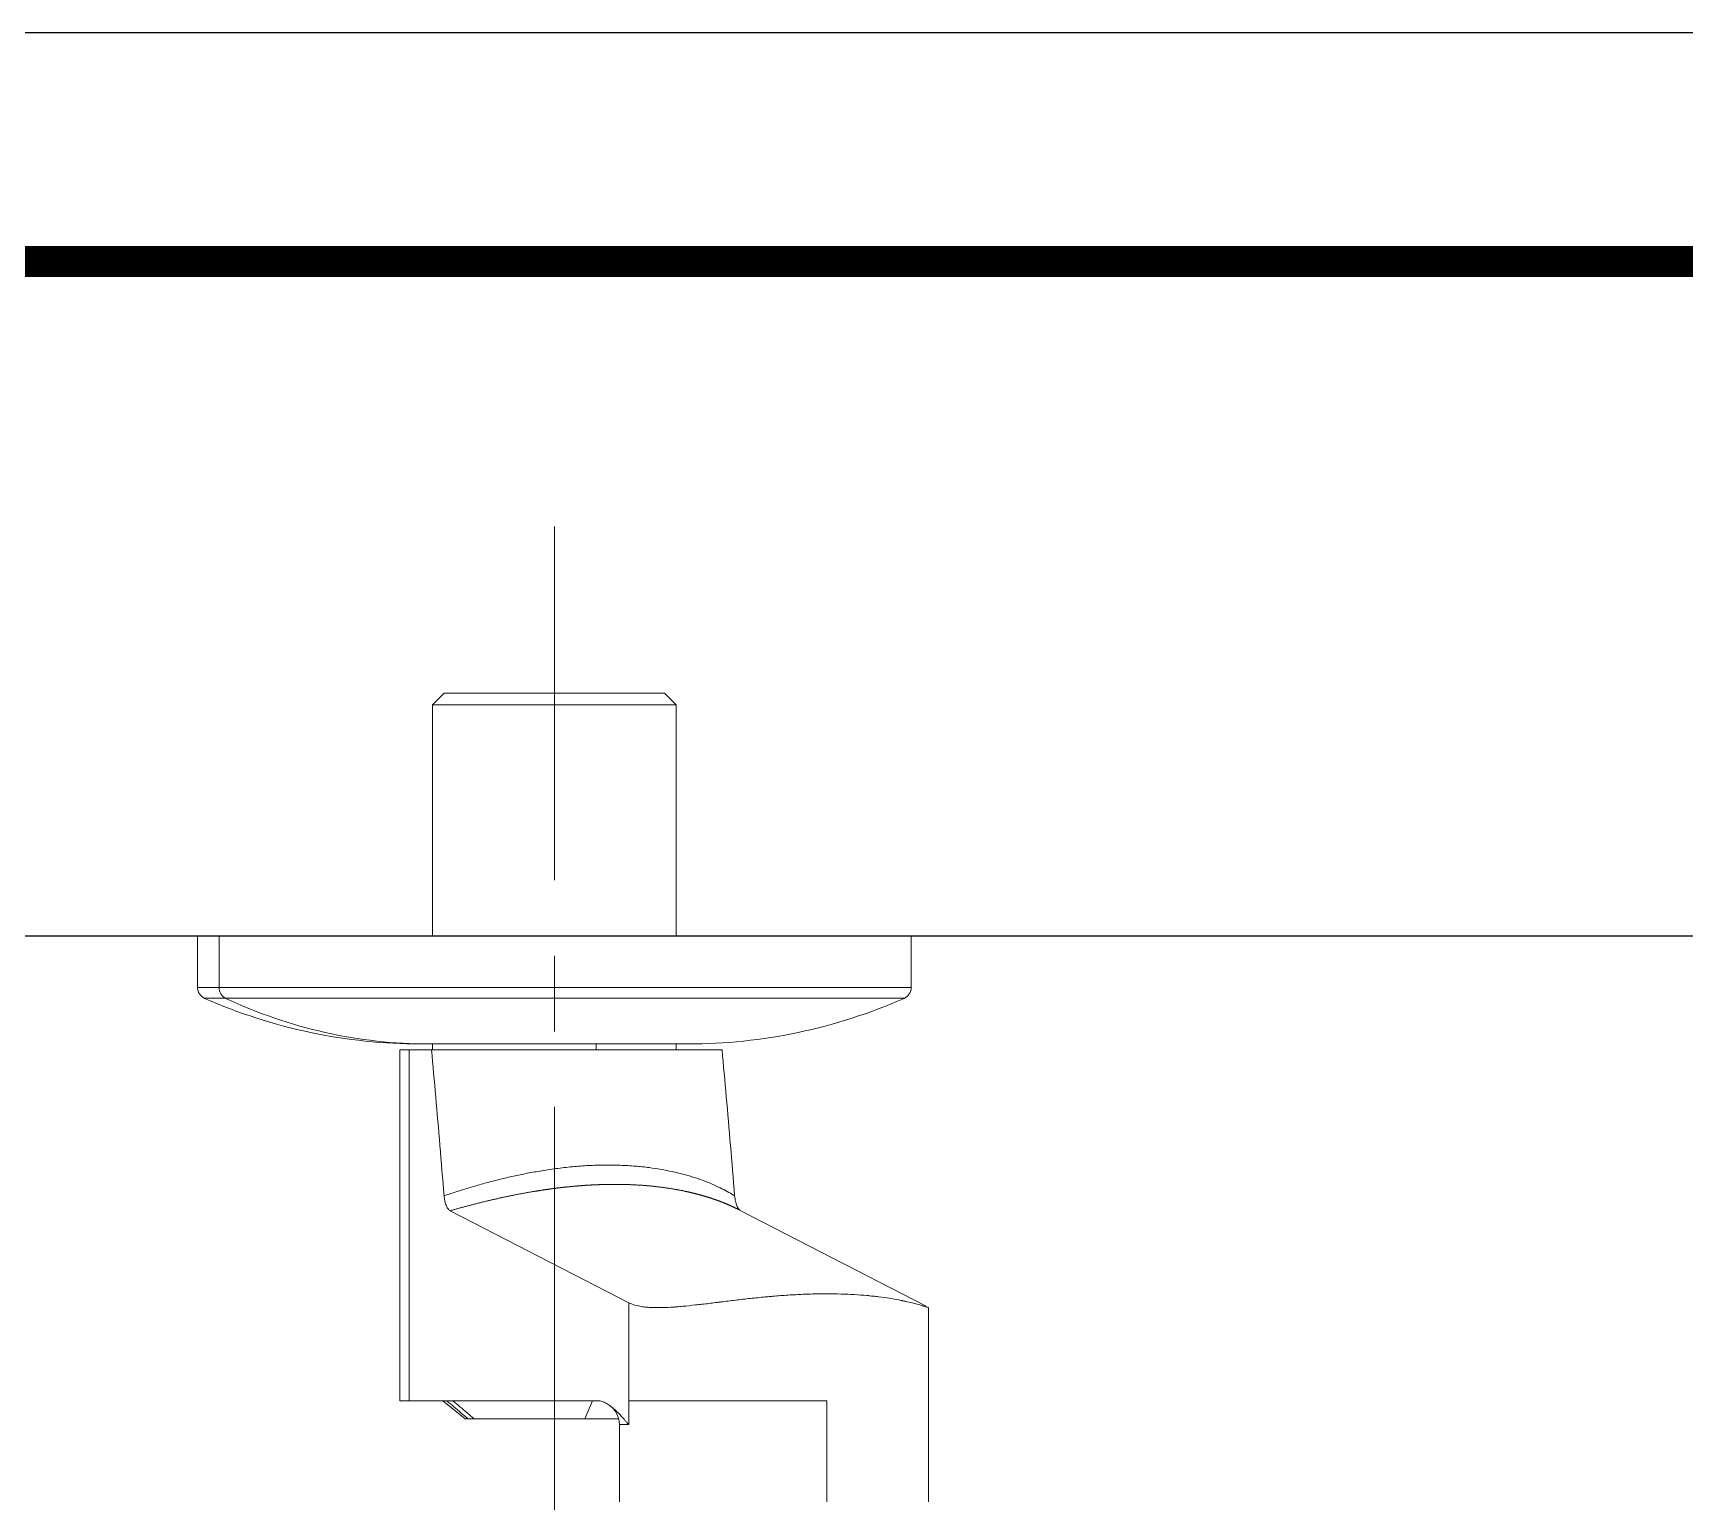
# Model space of a CAD drawing. Extents: x 4680 to 5808, y -3 to 824.
# Drawn here: x 4896.2 to 5035.1, y 700.6 to 824.1 of the extents above; entities that cross this region are included whole.
import ezdxf

# ---------------------------------------------------------------- set-up
doc = ezdxf.new("R2010")
doc.units = 0
doc.header["$LTSCALE"] = 4
doc.header["$MEASUREMENT"] = 0
doc.linetypes.add('CENTER2', pattern=[28.575, 19.05, -3.175, 3.175, -3.175])
doc.layers.get('0').update_dxf_attribs({"linetype": 'CONTINUOUS'})
doc.layers.add('1', color=7, linetype='CONTINUOUS')
doc.layers.add('Cneter', color=1, linetype='CENTER2', lineweight=13)

msp = doc.modelspace()

# ---------------------------------------------------------------- linework, layer by layer
at = {"ltscale": 0.5}
msp.add_line((4818.37, 748.18), (5477.51, 748.18), dxfattribs=at)
msp.add_lwpolyline([(4679.56, -2.73), (5807.96, -2.73), (5807.96, 824.07), (4679.56, 824.07)], close=True, dxfattribs=at)
at = {"color": 5, "linetype": 'ByBlock', "lineweight": 200, "const_width": 2.6}
msp.add_lwpolyline([(4697.71, 32.67), (5789.71, 32.67), (5789.71, 804.87), (4697.71, 804.87)], close=True, dxfattribs=at)
at = {"layer": '1', "color": 7, "linetype": 'Continuous', "lineweight": 18}
for p, q in [((4930.78, 768.58), (4929.78, 767.58)), ((4930.78, 768.58), (4931.34, 768.58)), ((4943.2, 768.58), (4931.34, 768.58)), ((4949.28, 768.58), (4943.2, 768.58)), ((4950.28, 767.58), (4949.28, 768.58)), ((4929.78, 767.58), (4929.78, 748.18)), ((4929.78, 767.58), (4930.4, 767.58)), ((4943.54, 767.58), (4930.4, 767.58)), ((4950.28, 767.58), (4943.54, 767.58)), ((4950.28, 748.18), (4950.28, 767.58)), ((4910.03, 748.18), (4910.03, 743.83)), ((4910.03, 748.18), (4911.84, 748.18)), ((4970.03, 748.18), (4911.84, 748.18)), ((4970.03, 743.83), (4970.03, 748.18)), ((4910.63, 742.92), (4912.4, 742.92)), ((4969.44, 742.92), (4912.4, 742.92)), ((4928.81, 739.08), (4929.49, 739.08)), ((4929.49, 739.08), (4951.25, 739.08)), ((4929.78, 739.08), (4929.78, 738.58)), ((4950.28, 738.58), (4950.28, 739.08)), ((4927.03, 738.58), (4927.03, 709.08)), ((4927.03, 738.58), (4927.82, 738.58)), ((4927.82, 738.58), (4929.7, 738.58)), ((4943.97, 738.58), (4929.7, 738.58)), ((4954.13, 738.58), (4943.97, 738.58)), ((4931.28, 725.06), (4946.29, 717.33)), ((4971.29, 717.03), (4955.55, 725.15)), ((4971.5, 700.58), (4971.5, 716.93)), ((4927.82, 709.08), (4927.03, 709.08)), ((4927.82, 709.08), (4943.73, 709.08)), ((4930.66, 709.08), (4932.53, 707.58)), ((4932.76, 707.58), (4932.53, 707.58)), ((4933.28, 707.58), (4932.76, 707.58)), ((4933.28, 707.58), (4942.6, 707.58)), ((4942.6, 707.58), (4945.44, 707.58)), ((4945.5, 707.08), (4945.5, 700.58))]:
    msp.add_line(p, q, dxfattribs=at)
at = {"layer": '1', "color": 7, "linetype": 'Continuous', "lineweight": 13}
for p, q in [((4911.84, 748.18), (4911.84, 743.83)), ((4911.84, 743.83), (4910.03, 743.83)), ((4911.84, 743.83), (4970.03, 743.83)), ((4943.54, 739.08), (4943.54, 738.58)), ((4927.82, 738.58), (4927.82, 709.08)), ((4946.29, 709.08), (4946.29, 717.33)), ((4942.6, 707.58), (4943.24, 709.08)), ((4962.95, 709.08), (4946.29, 709.08)), ((4946.29, 707.08), (4946.29, 709.08)), ((4962.95, 709.08), (4962.95, 700.58)), ((4945.5, 707.08), (4946.28, 707.08))]:
    msp.add_line(p, q, dxfattribs=at)
at = {"layer": '1', "color": 7, "linetype": 'Continuous', "lineweight": 18}
for centre, radius, start, end in [((4911.03, 743.83), 1, 180, 246.179), ((4969.03, 743.83), 1, 293.821, 0), ((4928.81, 784.08), 45, 246.1689, 270), ((4951.25, 784.08), 45, 270, 293.8311), ((4943.5, 707.08), 2, 0, 53.9188)]:
    msp.add_arc(centre, radius, start, end, dxfattribs=at)
at = {"layer": '1', "color": 7, "linetype": 'Continuous', "lineweight": 13}
for centre, major_axis, ratio, start_param, end_param in [((4912.78, 743.83), (0, -1), 0.939693, 4.712389, 5.867249), ((4929.49, 784.08), (0, 45), 0.93969, 2.725657, 3.141593)]:
    msp.add_ellipse(centre, major_axis=major_axis, ratio=ratio, start_param=start_param, end_param=end_param, dxfattribs=at)
at = {"layer": '1', "color": 7, "linetype": 'Continuous', "lineweight": 18}
for points in [[(4929.7, 738.58), (4929.82, 737.29), (4930.06, 734.65), (4930.41, 730.57), (4930.64, 727.76), (4930.76, 726.32)], [(4954.13, 738.58), (4954.25, 737.28), (4954.49, 734.65), (4954.84, 730.57), (4955.08, 727.75), (4955.19, 726.32)], [(4930.76, 726.32), (4930.77, 726.25), (4930.78, 726.1), (4930.82, 725.9), (4930.86, 725.71), (4930.92, 725.54), (4930.99, 725.38), (4931.07, 725.25), (4931.17, 725.14), (4931.24, 725.08), (4931.28, 725.06)], [(4930.99, 709.08), (4931.19, 708.91), (4931.58, 708.58), (4932.17, 708.08), (4932.57, 707.75), (4932.76, 707.58)], [(4933.28, 707.58), (4933.08, 707.75), (4932.69, 708.08), (4932.1, 708.58), (4931.7, 708.91), (4931.51, 709.08)]]:
    msp.add_open_spline(points, degree=3, dxfattribs=at)
for points, knots in [([(4944.55, 728.9), (4944.44, 728.9), (4943.9, 728.9), (4942.9, 728.87), (4941.54, 728.77), (4940.18, 728.61), (4938.86, 728.41), (4937.62, 728.19), (4936.45, 727.94), (4935.3, 727.67), (4934.17, 727.37), (4933.05, 727.05), (4931.97, 726.72), (4931.21, 726.47), (4930.81, 726.34), (4930.76, 726.32)], [0, 0, 0, 0, 0.023877, 0.120815, 0.217799, 0.316259, 0.411325, 0.49807, 0.579705, 0.661441, 0.743955, 0.82622, 0.908389, 0.988076, 1, 1, 1, 1]), ([(4955.19, 726.32), (4955.16, 726.34), (4954.96, 726.46), (4954.56, 726.69), (4953.95, 727), (4953.26, 727.32), (4952.5, 727.62), (4951.69, 727.9), (4950.84, 728.14), (4949.94, 728.36), (4949, 728.54), (4947.97, 728.7), (4946.82, 728.82), (4945.67, 728.89), (4944.89, 728.9), (4944.55, 728.9)], [0, 0, 0, 0, 0.015185, 0.084181, 0.160721, 0.243751, 0.325907, 0.406898, 0.488426, 0.56935, 0.649759, 0.733685, 0.82556, 0.924326, 1, 1, 1, 1]), ([(4955.56, 725.14), (4955.55, 725.15), (4955.53, 725.16), (4955.5, 725.17), (4955.46, 725.19), (4955.42, 725.21), (4955.39, 725.23), (4955.35, 725.25), (4955.32, 725.26), (4955.28, 725.28), (4955.24, 725.3), (4955.2, 725.32), (4955.17, 725.34), (4955.13, 725.35), (4955.09, 725.37), (4955.05, 725.39), (4955.02, 725.41), (4954.98, 725.42), (4954.94, 725.44), (4954.9, 725.46), (4954.86, 725.48), (4954.82, 725.49), (4954.79, 725.51), (4954.75, 725.53), (4954.71, 725.55), (4954.67, 725.56), (4954.63, 725.58), (4954.59, 725.6), (4954.55, 725.61), (4954.51, 725.63), (4954.47, 725.65), (4954.43, 725.66), (4954.39, 725.68), (4954.35, 725.7), (4954.3, 725.72), (4954.26, 725.73), (4954.22, 725.75), (4954.18, 725.76), (4954.14, 725.78), (4954.1, 725.8), (4954.05, 725.81), (4954.01, 725.83), (4953.97, 725.85), (4953.93, 725.86), (4953.88, 725.88), (4953.84, 725.89), (4953.8, 725.91), (4953.75, 725.93), (4953.71, 725.94), (4953.67, 725.96), (4953.62, 725.97), (4953.58, 725.99), (4953.54, 726), (4953.49, 726.02), (4953.45, 726.03), (4953.4, 726.05), (4953.36, 726.07), (4953.31, 726.08), (4953.27, 726.1), (4953.22, 726.11), (4953.18, 726.13), (4953.13, 726.14), (4953.08, 726.16), (4953.04, 726.17), (4952.99, 726.18), (4952.95, 726.2), (4952.9, 726.21), (4952.85, 726.23), (4952.8, 726.24), (4952.76, 726.26), (4952.71, 726.27), (4952.66, 726.29), (4952.62, 726.3), (4952.57, 726.31), (4952.52, 726.33), (4952.47, 726.34), (4952.42, 726.35), (4952.37, 726.37), (4952.33, 726.38), (4952.28, 726.4), (4952.23, 726.41), (4952.18, 726.42), (4952.13, 726.44), (4952.08, 726.45), (4952.03, 726.46), (4951.98, 726.47), (4951.93, 726.49), (4951.88, 726.5), (4951.83, 726.51), (4951.78, 726.53), (4951.73, 726.54), (4951.68, 726.55), (4951.63, 726.56), (4951.57, 726.58), (4951.52, 726.59), (4951.47, 726.6), (4951.42, 726.61), (4951.37, 726.62), (4951.32, 726.64), (4951.26, 726.65), (4951.21, 726.66), (4951.16, 726.67), (4951.11, 726.68), (4951.05, 726.69), (4950.98, 726.71), (4950.9, 726.73), (4950.79, 726.75), (4950.69, 726.77), (4950.58, 726.79), (4950.47, 726.81), (4950.37, 726.83), (4950.26, 726.85), (4950.15, 726.87), (4950.04, 726.89), (4949.93, 726.9), (4949.82, 726.92), (4949.71, 726.94), (4949.6, 726.96), (4949.49, 726.97), (4949.38, 726.99), (4949.27, 727.01), (4949.16, 727.02), (4949.05, 727.04), (4948.93, 727.05), (4948.82, 727.06), (4948.71, 727.08), (4948.59, 727.09), (4948.48, 727.1), (4948.36, 727.12), (4948.25, 727.13), (4948.13, 727.14), (4948.02, 727.15), (4947.9, 727.16), (4947.78, 727.17), (4947.66, 727.18), (4947.55, 727.19), (4947.43, 727.2), (4947.31, 727.21), (4947.19, 727.21), (4947.07, 727.22), (4946.95, 727.23), (4946.83, 727.23), (4946.71, 727.24), (4946.59, 727.25), (4946.47, 727.25), (4946.34, 727.26), (4946.22, 727.26), (4946.1, 727.26), (4945.98, 727.27), (4945.85, 727.27), (4945.73, 727.27), (4945.61, 727.28), (4945.48, 727.28), (4945.36, 727.28), (4945.23, 727.28), (4945.15, 727.28), (4945.1, 727.28)], [0, 0, 0, 0, 0.004426, 0.009481, 0.014534, 0.019584, 0.024631, 0.029675, 0.034717, 0.039756, 0.044792, 0.049826, 0.054857, 0.059886, 0.064912, 0.069935, 0.074956, 0.079975, 0.084992, 0.090006, 0.095018, 0.100028, 0.105035, 0.11004, 0.115044, 0.120045, 0.125044, 0.130041, 0.135036, 0.14003, 0.145021, 0.150011, 0.154998, 0.159984, 0.164969, 0.169951, 0.174932, 0.179912, 0.184889, 0.189866, 0.19484, 0.199814, 0.204786, 0.209756, 0.214725, 0.219693, 0.22466, 0.229625, 0.23459, 0.239553, 0.244515, 0.249476, 0.254436, 0.259395, 0.264353, 0.26931, 0.274266, 0.279222, 0.284177, 0.289131, 0.294084, 0.299037, 0.303989, 0.30894, 0.313891, 0.318841, 0.323791, 0.328741, 0.33369, 0.338639, 0.343587, 0.348535, 0.353483, 0.358431, 0.363379, 0.368327, 0.373274, 0.378222, 0.383169, 0.388117, 0.393064, 0.398012, 0.40296, 0.407908, 0.412857, 0.417806, 0.422755, 0.427704, 0.432654, 0.437605, 0.442555, 0.447507, 0.452459, 0.457411, 0.462365, 0.467319, 0.472273, 0.477229, 0.482185, 0.487142, 0.4921, 0.497059, 0.502019, 0.50698, 0.511942, 0.521674, 0.531394, 0.541103, 0.5508, 0.560487, 0.570163, 0.579829, 0.589486, 0.599132, 0.60877, 0.618399, 0.628019, 0.63763, 0.647234, 0.656831, 0.666419, 0.676002, 0.685577, 0.695146, 0.704709, 0.714267, 0.723819, 0.733366, 0.742908, 0.752446, 0.761981, 0.771511, 0.781038, 0.790562, 0.800084, 0.809603, 0.81912, 0.828635, 0.838149, 0.847662, 0.857174, 0.866686, 0.876198, 0.88571, 0.895223, 0.904736, 0.914251, 0.923768, 0.933287, 0.942808, 0.952331, 0.961858, 0.971388, 0.980921, 0.990458, 1, 1, 1, 1]), ([(4955.19, 726.32), (4955.2, 726.24), (4955.22, 726.07), (4955.25, 725.92), (4955.27, 725.81), (4955.28, 725.78), (4955.3, 725.71), (4955.31, 725.68), (4955.34, 725.58), (4955.36, 725.52), (4955.39, 725.44), (4955.41, 725.42), (4955.43, 725.37), (4955.44, 725.35), (4955.48, 725.28), (4955.51, 725.24), (4955.54, 725.2), (4955.55, 725.19), (4955.56, 725.18), (4955.59, 725.15), (4955.61, 725.14), (4955.65, 725.1), (4955.68, 725.08), (4955.71, 725.06)], [0, 0, 0, 0, 0.125, 0.25, 0.25, 0.3125, 0.3125, 0.375, 0.375, 0.5, 0.5, 0.5625, 0.5625, 0.625, 0.625, 0.75, 0.75, 0.78125, 0.78125, 0.8125, 0.875, 0.875, 1, 1, 1, 1]), ([(4971.5, 716.92), (4971.5, 716.91), (4971.5, 716.91), (4971.47, 716.92), (4971.43, 716.93), (4971.31, 716.97), (4971.23, 717), (4971.1, 717.04), (4971.08, 717.04), (4971.03, 717.06), (4971.02, 717.06), (4970.99, 717.07), (4970.92, 717.09), (4970.83, 717.12), (4970.62, 717.18), (4970.46, 717.22), (4970.1, 717.32), (4969.91, 717.36), (4969.58, 717.44), (4969.47, 717.46), (4969.32, 717.49), (4969.29, 717.5), (4969.23, 717.51), (4969.14, 717.53), (4969.05, 717.55), (4968.73, 717.61), (4968.47, 717.66), (4967.9, 717.75), (4967.61, 717.79), (4967.14, 717.85), (4966.98, 717.87), (4966.73, 717.89), (4966.61, 717.9), (4966.48, 717.92), (4966.4, 717.93), (4966.35, 717.93), (4965.97, 717.96), (4965.61, 717.99), (4964.89, 718.04), (4964.52, 718.05), (4963.75, 718.07), (4963.36, 718.08), (4962.85, 718.08), (4962.7, 718.08), (4962.55, 718.08), (4962.45, 718.08), (4962.4, 718.08), (4962.14, 718.07), (4961.93, 718.07), (4961.31, 718.05), (4960.9, 718.04), (4960.06, 717.99), (4959.63, 717.97), (4959, 717.92), (4958.78, 717.9), (4958.46, 717.87), (4958.36, 717.87), (4958.14, 717.85), (4958.03, 717.84), (4957.5, 717.79), (4957.08, 717.75), (4956.24, 717.66), (4955.83, 717.61), (4955, 717.51), (4954.6, 717.46), (4954.14, 717.41), (4954.09, 717.4), (4953.99, 717.39), (4953.84, 717.37), (4953.49, 717.33), (4953.2, 717.29), (4952.63, 717.22), (4952.25, 717.18), (4951.53, 717.1), (4951.17, 717.06), (4950.65, 717.01), (4950.49, 717), (4950.28, 716.98), (4950.23, 716.98), (4950.15, 716.97), (4950.03, 716.96), (4949.91, 716.96), (4949.51, 716.93), (4949.21, 716.92), (4948.63, 716.91), (4948.36, 716.92), (4947.98, 716.94), (4947.86, 716.95), (4947.68, 716.96), (4947.59, 716.97), (4947.5, 716.98), (4947.45, 716.99), (4947.42, 717), (4947.17, 717.03), (4946.96, 717.08), (4946.6, 717.19), (4946.43, 717.25), (4946.29, 717.33)], [0, 0, 0, 0, 0.01554, 0.01554, 0.050699, 0.050699, 0.085858, 0.085858, 0.094648, 0.094648, 0.099043, 0.099043, 0.103438, 0.121018, 0.121018, 0.156177, 0.156177, 0.191336, 0.191336, 0.208916, 0.208916, 0.213311, 0.213311, 0.217706, 0.226496, 0.226496, 0.261655, 0.261655, 0.296814, 0.296814, 0.314394, 0.314394, 0.323184, 0.327579, 0.327579, 0.331973, 0.331973, 0.367133, 0.367133, 0.402292, 0.402292, 0.437451, 0.437451, 0.446241, 0.450636, 0.450636, 0.455031, 0.455031, 0.472611, 0.472611, 0.50777, 0.50777, 0.542929, 0.542929, 0.560509, 0.560509, 0.569299, 0.569299, 0.578089, 0.578089, 0.613248, 0.613248, 0.648407, 0.648407, 0.683566, 0.683566, 0.687961, 0.687961, 0.692356, 0.701146, 0.718726, 0.718726, 0.753885, 0.753885, 0.789044, 0.789044, 0.806624, 0.806624, 0.811019, 0.811019, 0.815414, 0.824204, 0.824204, 0.859363, 0.859363, 0.894522, 0.894522, 0.912102, 0.912102, 0.920892, 0.925287, 0.925287, 0.929681, 0.929681, 0.964841, 0.964841, 1, 1, 1, 1]), ([(4946.28, 707.09), (4946.25, 707.12), (4946.23, 707.15), (4946.18, 707.21), (4946.1, 707.29), (4946.02, 707.38), (4945.87, 707.56), (4945.76, 707.67), (4945.56, 707.9), (4945.45, 708.01), (4945.24, 708.22), (4945.14, 708.32), (4945, 708.44), (4944.98, 708.46), (4944.92, 708.51), (4944.84, 708.57), (4944.76, 708.64), (4944.6, 708.75), (4944.49, 708.82), (4944.28, 708.94), (4944.17, 708.99), (4944, 709.04), (4943.95, 709.06), (4943.84, 709.08), (4943.78, 709.08), (4943.73, 709.08)], [0, 0, 0, 0, 0.03125, 0.03125, 0.0625, 0.125, 0.125, 0.25, 0.25, 0.375, 0.375, 0.5, 0.5, 0.53125, 0.53125, 0.5625, 0.625, 0.625, 0.75, 0.75, 0.875, 0.875, 0.9375, 0.9375, 1, 1, 1, 1])]:
    msp.add_open_spline(points, degree=3, knots=knots, dxfattribs=at)
at = {"layer": '1', "color": 7, "linetype": 'Continuous', "lineweight": 13}
msp.add_open_spline([(4945.1, 727.28), (4945.08, 727.28), (4945.04, 727.28), (4944.98, 727.28), (4944.92, 727.28), (4944.86, 727.28), (4944.8, 727.28), (4944.74, 727.28), (4944.68, 727.28), (4944.62, 727.28), (4944.56, 727.28), (4944.5, 727.27), (4944.44, 727.27), (4944.38, 727.27), (4944.32, 727.27), (4944.26, 727.27), (4944.2, 727.27), (4944.13, 727.27), (4944.07, 727.26), (4944.01, 727.26), (4943.95, 727.26), (4943.89, 727.26), (4943.83, 727.26), (4943.77, 727.25), (4943.71, 727.25), (4943.64, 727.25), (4943.58, 727.25), (4943.52, 727.24), (4943.46, 727.24), (4943.4, 727.24), (4943.34, 727.24), (4943.28, 727.23), (4943.21, 727.23), (4943.15, 727.23), (4943.09, 727.22), (4943.03, 727.22), (4942.97, 727.22), (4942.9, 727.21), (4942.84, 727.21), (4942.78, 727.2), (4942.72, 727.2), (4942.66, 727.2), (4942.59, 727.19), (4942.53, 727.19), (4942.47, 727.18), (4942.41, 727.18), (4942.35, 727.17), (4942.28, 727.17), (4942.22, 727.16), (4942.16, 727.16), (4942.1, 727.16), (4942.03, 727.15), (4941.97, 727.14), (4941.91, 727.14), (4941.85, 727.13), (4941.78, 727.13), (4941.72, 727.12), (4941.66, 727.12), (4941.6, 727.11), (4941.53, 727.11), (4941.47, 727.1), (4941.41, 727.09), (4941.35, 727.09), (4941.28, 727.08), (4941.22, 727.08), (4941.16, 727.07), (4941.09, 727.06), (4941.03, 727.06), (4940.97, 727.05), (4940.91, 727.04), (4940.84, 727.04), (4940.78, 727.03), (4940.72, 727.02), (4940.65, 727.01), (4940.59, 727.01), (4940.53, 727), (4940.46, 726.99), (4940.4, 726.98), (4940.34, 726.98), (4940.27, 726.97), (4940.21, 726.96), (4940.15, 726.95), (4940.08, 726.94), (4940.02, 726.94), (4939.96, 726.93), (4939.89, 726.92), (4939.83, 726.91), (4939.77, 726.9), (4939.7, 726.89), (4939.64, 726.89), (4939.58, 726.88), (4939.51, 726.87), (4939.45, 726.86), (4939.38, 726.85), (4939.32, 726.84), (4939.26, 726.83), (4939.19, 726.82), (4939.13, 726.81), (4939.07, 726.8), (4939, 726.79), (4938.94, 726.78), (4938.87, 726.77), (4938.81, 726.76), (4938.75, 726.75), (4938.68, 726.74), (4938.62, 726.73), (4938.55, 726.72), (4938.49, 726.71), (4938.4, 726.7), (4938.29, 726.68), (4938.15, 726.66), (4938.01, 726.63), (4937.87, 726.61), (4937.74, 726.59), (4937.6, 726.56), (4937.46, 726.54), (4937.32, 726.51), (4937.19, 726.48), (4937.05, 726.46), (4936.91, 726.43), (4936.77, 726.41), (4936.64, 726.38), (4936.5, 726.35), (4936.36, 726.32), (4936.23, 726.29), (4936.09, 726.27), (4935.96, 726.24), (4935.82, 726.21), (4935.68, 726.18), (4935.55, 726.15), (4935.41, 726.12), (4935.28, 726.09), (4935.14, 726.06), (4935.01, 726.03), (4934.87, 726), (4934.74, 725.97), (4934.6, 725.93), (4934.47, 725.9), (4934.33, 725.87), (4934.2, 725.84), (4934.06, 725.8), (4933.93, 725.77), (4933.79, 725.74), (4933.66, 725.7), (4933.53, 725.67), (4933.39, 725.64), (4933.26, 725.6), (4933.13, 725.57), (4932.99, 725.53), (4932.86, 725.5), (4932.73, 725.46), (4932.59, 725.43), (4932.46, 725.39), (4932.33, 725.36), (4932.2, 725.32), (4932.06, 725.29), (4931.93, 725.25), (4931.8, 725.21), (4931.67, 725.18), (4931.54, 725.14), (4931.41, 725.1), (4931.32, 725.08), (4931.28, 725.06)], degree=3, knots=[0, 0, 0, 0, 0.004475, 0.008949, 0.013421, 0.017892, 0.022362, 0.026831, 0.031299, 0.035765, 0.040231, 0.044695, 0.049159, 0.053621, 0.058083, 0.062543, 0.067003, 0.071462, 0.07592, 0.080378, 0.084834, 0.08929, 0.093746, 0.0982, 0.102655, 0.107108, 0.111561, 0.116014, 0.120466, 0.124918, 0.129369, 0.13382, 0.138271, 0.142722, 0.147172, 0.151622, 0.156072, 0.160522, 0.164971, 0.169421, 0.173871, 0.17832, 0.18277, 0.18722, 0.19167, 0.19612, 0.20057, 0.205021, 0.209471, 0.213922, 0.218374, 0.222826, 0.227278, 0.23173, 0.236183, 0.240637, 0.245091, 0.249546, 0.254001, 0.258457, 0.262914, 0.267371, 0.271829, 0.276288, 0.280748, 0.285208, 0.28967, 0.294132, 0.298595, 0.30306, 0.307525, 0.311992, 0.316459, 0.320928, 0.325398, 0.329869, 0.334341, 0.338815, 0.34329, 0.347766, 0.352244, 0.356723, 0.361203, 0.365685, 0.370169, 0.374654, 0.37914, 0.383628, 0.388118, 0.39261, 0.397103, 0.401598, 0.406095, 0.410594, 0.415094, 0.419597, 0.424101, 0.428608, 0.433116, 0.437626, 0.442139, 0.446653, 0.45117, 0.455689, 0.46021, 0.464733, 0.469258, 0.473786, 0.478316, 0.488089, 0.497859, 0.507627, 0.517393, 0.527156, 0.536919, 0.54668, 0.55644, 0.5662, 0.57596, 0.58572, 0.59548, 0.605241, 0.615003, 0.624767, 0.634532, 0.6443, 0.65407, 0.663842, 0.673618, 0.683397, 0.69318, 0.702966, 0.712757, 0.722553, 0.732354, 0.74216, 0.751971, 0.761789, 0.771613, 0.781443, 0.79128, 0.801124, 0.810976, 0.820836, 0.830704, 0.84058, 0.850465, 0.860359, 0.870263, 0.880176, 0.890099, 0.900032, 0.909976, 0.919931, 0.929898, 0.939875, 0.949865, 0.959866, 0.96988, 0.979907, 0.989947, 1, 1, 1, 1], dxfattribs=at)
msp.add_open_spline([(4946.29, 707.08), (4946.28, 707.08), (4946.28, 707.09), (4946.28, 707.08), (4946.28, 707.08)], degree=3, dxfattribs=at)
at = {"layer": 'Cneter', "lineweight": 5, "ltscale": 0.5}
msp.add_line((4940.03, 695.69), (4940.03, 782.59), dxfattribs=at)

doc.saveas('drawing.dxf')
